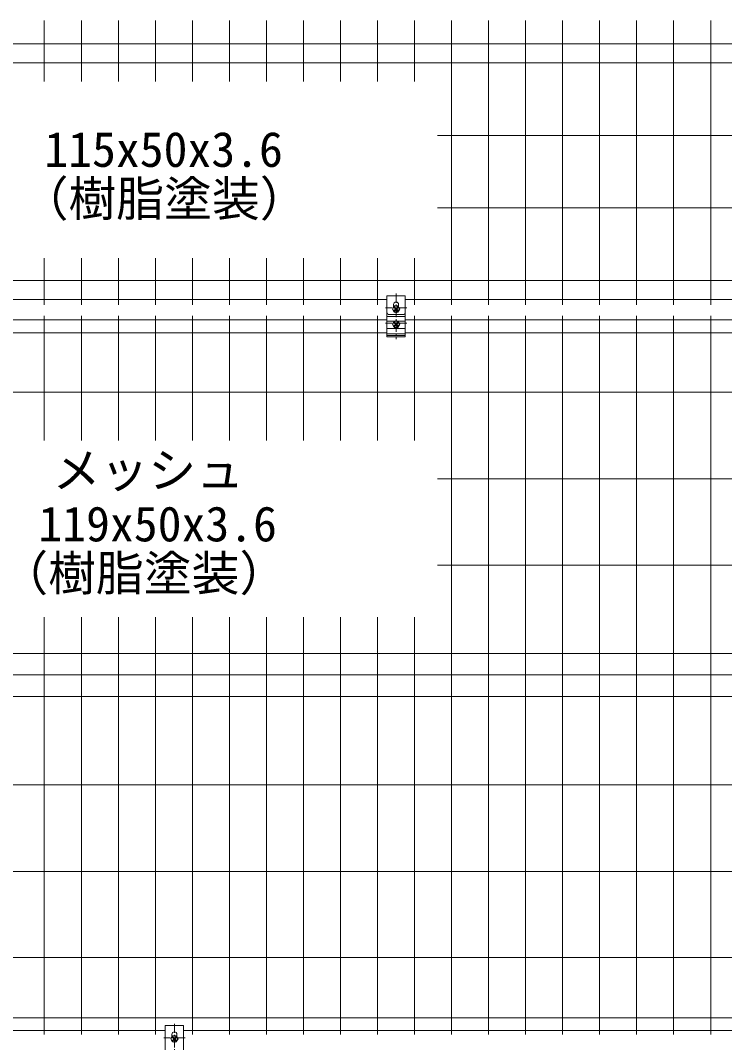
# Model space of a CAD drawing. Units: millimetres, scale not verified. Extents: x -4200 to 4200, y -2970 to 2970.
# Drawn here: x -2384 to -1419, y -627 to 774 of the extents above; entities that cross this region are included whole.
import ezdxf
from ezdxf.enums import TextEntityAlignment as Align

# ---------------------------------------------------------------- set-up
doc = ezdxf.new("R2010")
doc.units = ezdxf.units.MM
doc.header["$LTSCALE"] = 10
doc.linetypes.add('USER1', pattern=[2, 1.25, -0.25, 0.25, -0.25])
for name, color, linetype, lineweight in [('0-0_D-BMK', 2, 'USER1', 13), ('0-8_D-STR-TXT', 7, 'Continuous', 13), ('0-9_D-STR3', 3, 'Continuous', 13), ('0-E_D-STR5', 7, 'Continuous', 9)]:
    doc.layers.add(name, color=color, linetype=linetype, lineweight=lineweight)
doc.styles.add('ＭＳ ゴシック', font='')
doc.styles.get('ＭＳ ゴシック').set_extended_font_data('MS Gothic')

msp = doc.modelspace()

# ---------------------------------------------------------------- linework, layer by layer
at = {"layer": '0-0_D-BMK'}
for p, q in [((-1869.2, 399.67), (-1869.2, 336.96)), ((-1854.53, 380.32), (-1883.87, 380.32)), ((-1854.49, 359), (-1883.84, 359)), ((-2173.13, -601.29), (-2173.13, -663.99)), ((-2158.46, -620.63), (-2187.81, -620.63))]:
    msp.add_line(p, q, dxfattribs=at)
at = {"layer": '0-9_D-STR3'}
for p, q in [((-1881.7, 396.8), (-1881.7, 340.37)), ((-1856.7, 396.8), (-1881.7, 396.8)), ((-1856.7, 396.8), (-1856.7, 340.37)), ((-1871.66, 382.76), (-1874.12, 378.5)), ((-1871.66, 374.24), (-1874.12, 378.5)), ((-1872.7, 384.6), (-1872.7, 380.95)), ((-1871.93, 380.54), (-1870.56, 379.18)), ((-1866.74, 382.76), (-1871.66, 382.76)), ((-1871.24, 381.23), (-1869.88, 379.86)), ((-1867.15, 381.23), (-1868.51, 379.86)), ((-1866.47, 380.54), (-1867.83, 379.18)), ((-1866.74, 382.76), (-1864.28, 378.5)), ((-1866.74, 374.24), (-1864.28, 378.5)), ((-1865.7, 384.6), (-1865.7, 380.95)), ((-1856.7, 368.07), (-1881.75, 368.07)), ((-1858.7, 371.16), (-1879.7, 371.16)), ((-1871.93, 376.45), (-1870.56, 377.81)), ((-1866.74, 374.24), (-1871.66, 374.24)), ((-1871.24, 375.77), (-1869.88, 377.13)), ((-1867.15, 375.77), (-1868.51, 377.13)), ((-1866.47, 376.45), (-1867.83, 377.81)), ((-1881.7, 361.64), (-1871.8, 361.64)), ((-1881.7, 351.69), (-1856.7, 351.69)), ((-1871.66, 361.89), (-1874.12, 357.63)), ((-1871.66, 353.37), (-1874.12, 357.63)), ((-1871.93, 359.68), (-1870.56, 358.31)), ((-1871.93, 355.59), (-1870.56, 356.95)), ((-1866.74, 361.89), (-1871.66, 361.89)), ((-1866.74, 353.37), (-1871.66, 353.37)), ((-1871.24, 360.36), (-1869.88, 359)), ((-1871.24, 354.9), (-1869.88, 356.27)), ((-1867.15, 360.36), (-1868.51, 359)), ((-1867.15, 354.9), (-1868.51, 356.27)), ((-1866.47, 359.68), (-1867.83, 358.31)), ((-1866.47, 355.59), (-1867.83, 356.95)), ((-1866.74, 361.89), (-1864.28, 357.63)), ((-1866.74, 353.37), (-1864.28, 357.63)), ((-1866.59, 361.64), (-1856.7, 361.64)), ((-1856.73, 344.34), (-1881.73, 344.34)), ((-1856.7, 342.4), (-1881.7, 342.4)), ((-1856.7, 340.37), (-1881.7, 340.37)), ((-2185.67, -603.71), (-2185.67, -660.13)), ((-2160.67, -603.71), (-2185.67, -603.71)), ((-2176.67, -615.9), (-2176.67, -619.55)), ((-2169.67, -615.9), (-2169.67, -619.55)), ((-2160.67, -603.71), (-2160.67, -660.13)), ((-2175.63, -617.75), (-2178.09, -622.01)), ((-2175.63, -626.27), (-2178.09, -622.01)), ((-2175.9, -619.96), (-2174.53, -621.32)), ((-2175.9, -624.05), (-2174.53, -622.69)), ((-2170.71, -617.75), (-2175.63, -617.75)), ((-2170.71, -626.27), (-2175.63, -626.27)), ((-2175.21, -619.28), (-2173.85, -620.64)), ((-2175.21, -624.74), (-2173.85, -623.37)), ((-2171.12, -619.28), (-2172.48, -620.64)), ((-2171.12, -624.74), (-2172.48, -623.37)), ((-2170.44, -619.96), (-2171.8, -621.32)), ((-2170.44, -624.05), (-2171.8, -622.69)), ((-2170.71, -617.75), (-2168.25, -622.01)), ((-2170.71, -626.27), (-2168.25, -622.01))]:
    msp.add_line(p, q, dxfattribs=at)
for centre in [(-1869.2, 378.5), (-1869.2, 357.63), (-2173.17, -622.01)]:
    msp.add_circle(centre, 4.26, dxfattribs=at)
for centre, radius, start, end in [((-1869.2, 384.6), 3.5, 0, 180), ((-1871.59, 380.89), 0.483, 44.99953, 224.99952), ((-1871.24, 378.5), 0.965, 314.99999, 45), ((-1869.2, 380.54), 0.965, 225.00001, 314.99999), ((-1867.15, 378.5), 0.965, 135, 225.00001), ((-1866.81, 380.89), 0.483, 315, 135), ((-1879.7, 373.16), 2, 180, 270), ((-1871.59, 376.11), 0.483, 135, 314.99998), ((-1869.2, 377.29), 3.62, 237.53826, 302.46174), ((-1869.2, 376.45), 0.965, 45, 135), ((-1866.81, 376.11), 0.483, 225.00001, 44.99999), ((-1858.7, 373.16), 2, 270, 0), ((-1871.59, 360.02), 0.483, 44.99953, 224.99952), ((-1871.59, 355.24), 0.483, 135, 314.99998), ((-1869.2, 358.84), 3.62, 57.53826, 122.46174), ((-1869.2, 356.43), 3.62, 237.53826, 302.46174), ((-1871.24, 357.63), 0.965, 314.99999, 45), ((-1869.2, 359.68), 0.965, 225.00001, 314.99999), ((-1869.2, 355.59), 0.965, 45, 135), ((-1867.15, 357.63), 0.965, 135, 225.00001), ((-1866.81, 360.02), 0.483, 315, 135), ((-1866.81, 355.24), 0.483, 225.00001, 44.99999), ((-2173.17, -615.9), 3.5, 0, 180), ((-2160.69, -611.89), 0.02, 270, 0), ((-2175.56, -619.62), 0.483, 44.99953, 224.99952), ((-2175.56, -624.4), 0.483, 135, 314.99998), ((-2173.17, -623.21), 3.62, 237.53826, 302.46174), ((-2175.21, -622.01), 0.965, 314.99999, 45), ((-2173.17, -619.96), 0.965, 225.00001, 314.99999), ((-2173.17, -624.05), 0.965, 45, 135), ((-2171.12, -622.01), 0.965, 135, 225.00001), ((-2170.78, -619.62), 0.483, 315, 135), ((-2170.78, -624.4), 0.483, 225.00001, 44.99999)]:
    msp.add_arc(centre, radius, start, end, dxfattribs=at)
at = {"layer": '0-E_D-STR5'}
for p, q in [((-2351.6, 774.12), (-2351.6, 690.52)), ((-2300.84, 774.12), (-2300.84, 690.52)), ((-2250.07, 774.12), (-2250.07, 690.52)), ((-2199.3, 774.12), (-2199.3, 690.52)), ((-2148.53, 774.12), (-2148.53, 690.52)), ((-2097.76, 774.12), (-2097.76, 690.52)), ((-2046.99, 774.12), (-2046.99, 690.52)), ((-1996.22, 774.12), (-1996.22, 690.52)), ((-1945.45, 774.12), (-1945.45, 690.52)), ((-1894.68, 774.12), (-1894.68, 690.52)), ((-1843.91, 774.12), (-1843.91, 690.52)), ((-1793.14, 774.12), (-1793.14, 384.41)), ((-1742.37, 774.12), (-1742.37, 384.41)), ((-1691.6, 774.12), (-1691.6, 384.41)), ((-1640.84, 774.12), (-1640.84, 384.41)), ((-1590.07, 774.12), (-1590.07, 384.41)), ((-1539.3, 774.12), (-1539.3, 384.41)), ((-1488.53, 774.12), (-1488.53, 384.41)), ((-1437.76, 774.12), (-1437.76, 384.41)), ((-3186.58, 742.18), (-1346.13, 742.18)), ((-3323.13, 716.2), (-1329.13, 716.2)), ((-1812.47, 616.6), (-1329.13, 616.6)), ((-1812.47, 517.01), (-1329.13, 517.01)), ((-2351.6, 448.13), (-2351.6, 384.41)), ((-2300.84, 448.13), (-2300.84, 384.41)), ((-2250.07, 448.13), (-2250.07, 384.41)), ((-2199.3, 448.13), (-2199.3, 384.41)), ((-2148.53, 448.13), (-2148.53, 384.41)), ((-2097.76, 448.13), (-2097.76, 384.41)), ((-2046.99, 448.13), (-2046.99, 384.41)), ((-1996.22, 448.13), (-1996.22, 384.41)), ((-1945.45, 448.13), (-1945.45, 384.41)), ((-1894.68, 448.13), (-1894.68, 384.41)), ((-1843.91, 448.13), (-1843.91, 384.41)), ((-3186.58, 417.42), (-1346.13, 417.42)), ((-2516.7, 391.44), (-1881.7, 391.44)), ((-1856.7, 391.44), (-1329.13, 391.44)), ((-2351.6, 368.97), (-2351.6, 198.38)), ((-2300.84, 368.97), (-2300.84, 198.38)), ((-2250.07, 368.97), (-2250.07, 198.38)), ((-2199.3, 368.97), (-2199.3, 198.38)), ((-2148.53, 368.97), (-2148.53, 198.38)), ((-2097.76, 368.97), (-2097.76, 198.38)), ((-2046.99, 368.97), (-2046.99, 198.38)), ((-1996.22, 368.97), (-1996.22, 198.38)), ((-1945.45, 368.97), (-1945.45, 198.38)), ((-1894.68, 368.97), (-1894.68, 198.38)), ((-1843.91, 368.97), (-1843.91, 198.38)), ((-1793.14, 368.97), (-1793.14, -616.03)), ((-1742.37, 368.97), (-1742.37, -616.03)), ((-1691.6, 368.97), (-1691.6, -616.03)), ((-1640.84, 368.97), (-1640.84, -616.03)), ((-1590.07, 368.97), (-1590.07, -616.03)), ((-1539.3, 368.97), (-1539.3, -616.03)), ((-1488.53, 368.97), (-1488.53, -616.03)), ((-1437.76, 368.97), (-1437.76, -616.03)), ((-2516.7, 363.57), (-1881.7, 363.57)), ((-1856.7, 363.57), (-1366.62, 363.57)), ((-2516.7, 345.94), (-1881.7, 345.94)), ((-1856.7, 345.94), (-1366.62, 345.94)), ((-3186.58, 264.4), (-1346.13, 264.4)), ((-1812.47, 145.92), (-1329.13, 145.92)), ((-1812.47, 27.42), (-1329.13, 27.42)), ((-2351.6, -44), (-2351.6, -616.03)), ((-2300.84, -44), (-2300.84, -616.03)), ((-2250.07, -44), (-2250.07, -616.03)), ((-2199.3, -44), (-2199.3, -616.03)), ((-2148.53, -44), (-2148.53, -616.03)), ((-2097.76, -44), (-2097.76, -616.03)), ((-2046.99, -44), (-2046.99, -616.03)), ((-1996.22, -44), (-1996.22, -616.03)), ((-1945.45, -44), (-1945.45, -616.03)), ((-1894.68, -44), (-1894.68, -616.03)), ((-1843.91, -44), (-1843.91, -616.03)), ((-3323.13, -93.58), (-1329.13, -93.58)), ((-3186.58, -123.08), (-1346.13, -123.08)), ((-3323.13, -152.58), (-1329.13, -152.58)), ((-3462.75, -273.74), (-1329.13, -273.74)), ((-3462.75, -392.39), (-1329.13, -392.39)), ((-3186.58, -510.63), (-1346.13, -510.63)), ((-3323.13, -593), (-1329.13, -593)), ((-3323.13, -610.63), (-2185.67, -610.63)), ((-2160.67, -610.63), (-1329.13, -610.63))]:
    msp.add_line(p, q, dxfattribs=at)

# ---------------------------------------------------------------- texts
at = {"layer": '0-8_D-STR-TXT', "style": 'ＭＳ ゴシック'}
for s, p in [('115x50x3.6', (-2351.61, 558.94)), ('（樹脂塗装）', (-2384.1, 491.35)), ('メッシュ', (-2340.21, 119.11)), ('119x50x3.6', (-2359.76, 45.51)), ('（樹脂塗装）', (-2411.94, -22.08))]:
    msp.add_text(s, height=48.09, dxfattribs=at).set_placement(p, align=Align.BOTTOM_LEFT)

doc.saveas('drawing.dxf')
